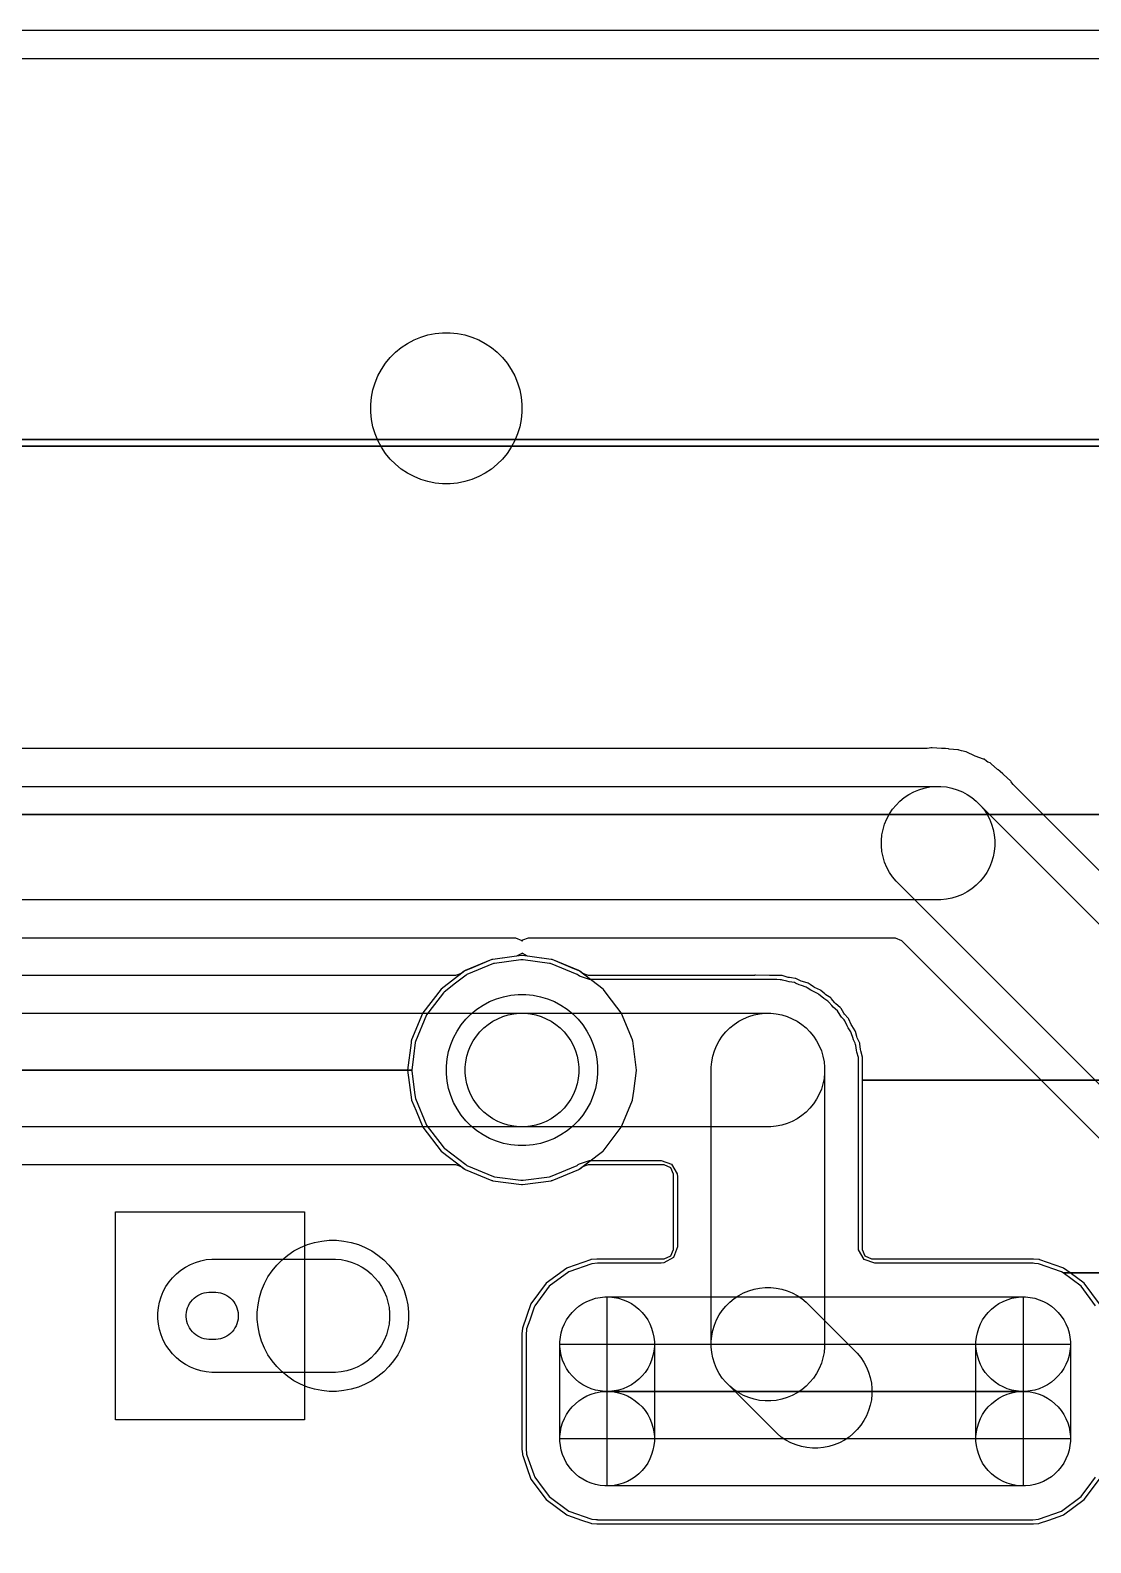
# Model space of a CAD drawing. Extents: x 125179 to 173800, y -108200 to -87800.
# Drawn here: x 154000 to 159607, y -95800 to -87800 of the extents above; entities that cross this region are included whole.
import ezdxf

# ---------------------------------------------------------------- set-up
doc = ezdxf.new("R2010")
doc.units = 0
doc.layers.add('L2D0_Cu1', color=1, linetype='CONTINUOUS')
doc.layers.add('L4D0_Cu2', color=2, linetype='CONTINUOUS')

msp = doc.modelspace()

# ---------------------------------------------------------------- linework, layer by layer
at = {"layer": 'L2D0_Cu1'}
for points in [[(133877.877, -87950.5), (170121.657, -87950.5)], [(131707.393, -89964.44), (167394.963, -89964.44)], [(167394.963, -89964.44), (131707.393, -89964.44)], [(160275.833, -92868.019), (159197.45, -91789.636), (159190.657, -91781.135), (159186.931, -91775.23), (159185.07, -91772.28), (159143.619, -91735.672), (159141.407, -91733.593), (159128.494, -91720.68), (159127.103, -91719.637), (159127.092, -91719.628), (159117.842, -91712.696), (159114.792, -91710.213), (159080.231, -91679.69), (159077.612, -91677.377), (159074.452, -91675.893), (159074.45, -91675.892), (159063.689, -91670.84), (159055.135, -91665.7), (159042.824, -91656.474), (159039.558, -91655.25), (159039.557, -91655.249), (158996.371, -91639.059), (158992.748, -91637.532), (158950.996, -91617.93), (158950.995, -91617.93), (158947.837, -91616.447), (158938.682, -91615.022), (158932.642, -91614.081), (158922.982, -91611.546), (158911.852, -91607.374), (158911.848, -91607.373), (158908.58, -91606.148), (158905.103, -91605.89), (158905.1, -91605.889), (158859.103, -91602.471), (158855.198, -91602.023), (158838.991, -91599.5), (158820.929, -91599.5), (158817.298, -91599.365), (158769.095, -91595.783), (158769.094, -91595.783), (158765.608, -91595.524), (158762.188, -91596.254), (158752.041, -91598.42), (158741.812, -91599.5), (147000.514, -91599.5)], [(146285.262, -91800), (158814.738, -91800), (158844.072, -91802.889), (158872.982, -91808.64), (158901.189, -91817.196), (158928.421, -91828.476), (158954.417, -91842.371), (158978.925, -91858.747), (159001.711, -91877.447), (159022.553, -91898.289), (159041.253, -91921.075), (159057.629, -91945.583), (159071.524, -91971.579), (159082.804, -91998.811), (159091.36, -92027.018), (159097.111, -92055.928), (159100, -92085.262), (159100, -92114.738), (159097.111, -92144.072), (159091.36, -92172.982), (159082.804, -92201.189), (159071.524, -92228.421), (159057.629, -92254.417), (159041.253, -92278.925), (159022.553, -92301.711), (159001.711, -92322.553), (158978.925, -92341.253), (158954.417, -92357.629), (158928.421, -92371.524), (158901.189, -92382.804), (158872.982, -92391.36), (158844.072, -92397.111), (158814.738, -92400), (146285.262, -92400)], [(161198.289, -94922.553), (158577.447, -92301.711), (158558.747, -92278.925), (158542.371, -92254.417), (158528.476, -92228.421), (158517.196, -92201.189), (158508.64, -92172.982), (158502.889, -92144.072), (158500, -92114.738), (158500, -92085.262), (158502.889, -92055.928), (158508.64, -92027.018), (158517.196, -91998.811), (158528.476, -91971.579), (158542.371, -91945.583), (158558.747, -91921.075), (158577.447, -91898.289), (158598.289, -91877.447), (158621.075, -91858.747), (158645.583, -91842.371), (158671.579, -91828.476), (158698.811, -91817.196), (158727.018, -91808.64), (158755.928, -91802.889), (158785.262, -91800), (158814.738, -91800), (158844.072, -91802.889), (158872.982, -91808.64), (158901.189, -91817.196), (158928.421, -91828.476), (158954.417, -91842.371), (158978.925, -91858.747), (159001.711, -91877.447), (161622.553, -94498.289)], [(147099.5, -92600.5), (156565.021, -92600.5), (156599.669, -92614.852), (156600.939, -92617.919), (156605.15, -92610.626), (156634.979, -92600.5), (158572.39, -92600.5), (158607.038, -92614.852), (160885.148, -94892.962), (160899.5, -94927.61), (160899.5, -96749.201)], [(153899.018, -93800.5), (156249.201, -93800.5), (156279.03, -93810.626), (156294.609, -93822.58), (156294.613, -93822.582), (156297.159, -93824.536), (156300.124, -93825.764), (156440.272, -93883.816), (156440.276, -93883.817), (156443.238, -93885.044), (156446.419, -93885.463), (156446.42, -93885.463), (156596.817, -93905.263), (156600, -93905.682), (156603.183, -93905.263), (156753.58, -93885.463), (156753.581, -93885.463), (156756.762, -93885.044), (156759.724, -93883.817), (156759.728, -93883.816), (156899.875, -93825.765), (156899.878, -93825.763), (156902.841, -93824.536), (157018.686, -93735.645), (157025.733, -93730.238), (157028.282, -93728.282), (157124.536, -93602.841), (157127.866, -93594.802), (157183.816, -93459.728), (157183.817, -93459.724), (157185.044, -93456.762), (157190.954, -93411.875), (157205.263, -93303.183), (157205.682, -93300), (157187.236, -93159.89), (157185.463, -93146.42), (157185.463, -93146.419), (157185.044, -93143.238), (157183.817, -93140.276), (157183.816, -93140.272), (157125.765, -93000.125), (157125.763, -93000.122), (157124.536, -92997.159), (157050.788, -92901.048), (157030.238, -92874.267), (157028.282, -92871.718), (156902.841, -92775.464), (156899.878, -92774.237), (156899.875, -92774.235), (156759.728, -92716.184), (156759.724, -92716.183), (156756.762, -92714.956), (156753.581, -92714.537), (156753.58, -92714.537), (156628.583, -92698.081), (156600.592, -92681.92), (156599.669, -92684.148), (156571.417, -92698.081), (156446.42, -92714.537), (156446.419, -92714.537), (156443.238, -92714.956), (156440.276, -92716.183), (156440.272, -92716.184), (156329.002, -92762.274), (156297.159, -92775.464), (156294.613, -92777.418), (156294.609, -92777.42), (156279.03, -92789.374), (156249.201, -92799.5), (153661.58, -92799.5)], [(153585.262, -93000), (156614.738, -93000), (156644.072, -93002.889), (156672.982, -93008.64), (156701.189, -93017.196), (156728.421, -93028.476), (156754.417, -93042.371), (156778.925, -93058.747), (156801.711, -93077.447), (156822.553, -93098.289), (156841.253, -93121.075), (156857.629, -93145.583), (156871.524, -93171.579), (156882.804, -93198.811), (156891.36, -93227.018), (156897.111, -93255.928), (156900, -93285.262), (156900, -93314.738), (156897.111, -93344.072), (156891.36, -93372.982), (156882.804, -93401.189), (156871.524, -93428.421), (156857.629, -93454.417), (156841.253, -93478.925), (156822.553, -93501.711), (156801.711, -93522.553), (156778.925, -93541.253), (156754.417, -93557.629), (156728.421, -93571.524), (156701.189, -93582.804), (156672.982, -93591.36), (156644.072, -93597.111), (156614.738, -93600), (153585.262, -93600)]]:
    msp.add_lwpolyline(points, dxfattribs=at)
for points in [[(156180.373, -90199.518), (156141.308, -90195.671), (156102.808, -90188.013), (156065.244, -90176.618), (156028.978, -90161.596), (155994.359, -90143.091), (155961.72, -90121.283), (155931.376, -90096.38), (155903.62, -90068.624), (155878.717, -90038.28), (155856.909, -90005.641), (155838.404, -89971.022), (155823.382, -89934.756), (155811.987, -89897.192), (155804.329, -89858.692), (155800.482, -89819.627), (155800.482, -89780.373), (155804.329, -89741.308), (155811.987, -89702.808), (155823.382, -89665.244), (155838.404, -89628.978), (155856.909, -89594.359), (155878.717, -89561.72), (155903.62, -89531.376), (155931.376, -89503.62), (155961.72, -89478.717), (155994.359, -89456.909), (156028.978, -89438.404), (156065.244, -89423.382), (156102.808, -89411.987), (156141.308, -89404.329), (156180.373, -89400.482), (156219.627, -89400.482), (156258.692, -89404.329), (156297.192, -89411.987), (156334.756, -89423.382), (156371.022, -89438.404), (156405.641, -89456.909), (156438.28, -89478.717), (156468.624, -89503.62), (156496.38, -89531.376), (156521.283, -89561.72), (156543.091, -89594.359), (156561.596, -89628.978), (156576.618, -89665.244), (156588.013, -89702.808), (156595.671, -89741.308), (156599.518, -89780.373), (156599.518, -89819.627), (156595.671, -89858.692), (156588.013, -89897.192), (156576.618, -89934.756), (156561.596, -89971.022), (156543.091, -90005.641), (156521.283, -90038.28), (156496.38, -90068.624), (156468.624, -90096.38), (156438.28, -90121.283), (156405.641, -90143.091), (156371.022, -90161.596), (156334.756, -90176.618), (156297.192, -90188.013), (156258.692, -90195.671), (156219.627, -90199.518)], [(156580.373, -93699.518), (156541.308, -93695.671), (156502.808, -93688.013), (156465.244, -93676.618), (156428.978, -93661.596), (156394.359, -93643.091), (156361.72, -93621.283), (156331.376, -93596.38), (156303.62, -93568.624), (156278.717, -93538.28), (156256.909, -93505.641), (156238.404, -93471.022), (156223.382, -93434.756), (156211.987, -93397.192), (156204.329, -93358.692), (156200.482, -93319.627), (156200.482, -93280.373), (156204.329, -93241.308), (156211.987, -93202.808), (156223.382, -93165.244), (156238.404, -93128.978), (156256.909, -93094.359), (156278.717, -93061.72), (156303.62, -93031.376), (156331.376, -93003.62), (156361.72, -92978.717), (156394.359, -92956.909), (156428.978, -92938.404), (156465.244, -92923.382), (156502.808, -92911.987), (156541.308, -92904.329), (156580.373, -92900.482), (156619.627, -92900.482), (156658.692, -92904.329), (156697.192, -92911.987), (156734.756, -92923.382), (156771.022, -92938.404), (156805.641, -92956.909), (156838.28, -92978.717), (156868.624, -93003.62), (156896.38, -93031.376), (156921.283, -93061.72), (156943.091, -93094.359), (156961.596, -93128.978), (156976.618, -93165.244), (156988.013, -93202.808), (156995.671, -93241.308), (156999.518, -93280.373), (156999.518, -93319.627), (156995.671, -93358.692), (156988.013, -93397.192), (156976.618, -93434.756), (156961.596, -93471.022), (156943.091, -93505.641), (156921.283, -93538.28), (156896.38, -93568.624), (156868.624, -93596.38), (156838.28, -93621.283), (156805.641, -93643.091), (156771.022, -93661.596), (156734.756, -93676.618), (156697.192, -93688.013), (156658.692, -93695.671), (156619.627, -93699.518)], [(154450, -95150), (154450, -94050), (155450, -94050), (155450, -95150)], [(155580.373, -94999.518), (155541.308, -94995.671), (155502.808, -94988.013), (155465.244, -94976.618), (155428.978, -94961.596), (155394.359, -94943.091), (155361.72, -94921.283), (155331.376, -94896.38), (155303.62, -94868.624), (155278.717, -94838.28), (155256.909, -94805.641), (155238.404, -94771.022), (155223.382, -94734.756), (155211.987, -94697.192), (155204.329, -94658.692), (155200.482, -94619.627), (155200.482, -94580.373), (155204.329, -94541.308), (155211.987, -94502.808), (155223.382, -94465.244), (155238.404, -94428.978), (155256.909, -94394.359), (155278.717, -94361.72), (155303.62, -94331.376), (155331.376, -94303.62), (155361.72, -94278.717), (155394.359, -94256.909), (155428.978, -94238.404), (155465.244, -94223.382), (155502.808, -94211.987), (155541.308, -94204.329), (155580.373, -94200.482), (155619.627, -94200.482), (155658.692, -94204.329), (155697.192, -94211.987), (155734.756, -94223.382), (155771.022, -94238.404), (155805.641, -94256.909), (155838.28, -94278.717), (155868.624, -94303.62), (155896.38, -94331.376), (155921.283, -94361.72), (155943.091, -94394.359), (155961.596, -94428.978), (155976.618, -94465.244), (155988.013, -94502.808), (155995.671, -94541.308), (155999.518, -94580.373), (155999.518, -94619.627), (155995.671, -94658.692), (155988.013, -94697.192), (155976.618, -94734.756), (155961.596, -94771.022), (155943.091, -94805.641), (155921.283, -94838.28), (155896.38, -94868.624), (155868.624, -94896.38), (155838.28, -94921.283), (155805.641, -94943.091), (155771.022, -94961.596), (155734.756, -94976.618), (155697.192, -94988.013), (155658.692, -94995.671), (155619.627, -94999.518)], [(154960.262, -94900), (154930.928, -94897.111), (154902.018, -94891.36), (154873.811, -94882.804), (154846.579, -94871.524), (154820.583, -94857.629), (154796.075, -94841.253), (154773.289, -94822.553), (154752.447, -94801.711), (154733.747, -94778.925), (154717.371, -94754.417), (154703.476, -94728.421), (154692.196, -94701.189), (154683.64, -94672.982), (154677.889, -94644.072), (154675, -94614.738), (154675, -94585.262), (154677.889, -94555.928), (154683.64, -94527.018), (154692.196, -94498.811), (154703.476, -94471.579), (154717.371, -94445.583), (154733.747, -94421.075), (154752.447, -94398.289), (154773.289, -94377.447), (154796.075, -94358.747), (154820.583, -94342.371), (154846.579, -94328.476), (154873.811, -94317.196), (154902.018, -94308.64), (154930.928, -94302.889), (154960.262, -94300), (155614.738, -94300), (155644.072, -94302.889), (155672.982, -94308.64), (155701.189, -94317.196), (155728.421, -94328.476), (155754.417, -94342.371), (155778.925, -94358.747), (155801.711, -94377.447), (155822.553, -94398.289), (155841.253, -94421.075), (155857.629, -94445.583), (155871.524, -94471.579), (155882.804, -94498.811), (155891.36, -94527.018), (155897.111, -94555.928), (155900, -94585.262), (155900, -94614.738), (155897.111, -94644.072), (155891.36, -94672.982), (155882.804, -94701.189), (155871.524, -94728.421), (155857.629, -94754.417), (155841.253, -94778.925), (155822.553, -94801.711), (155801.711, -94822.553), (155778.925, -94841.253), (155754.417, -94857.629), (155728.421, -94871.524), (155701.189, -94882.804), (155672.982, -94891.36), (155644.072, -94897.111), (155614.738, -94900)], [(154943.859, -94725), (154931.637, -94723.796), (154919.591, -94721.4), (154907.838, -94717.835), (154896.491, -94713.135), (154885.66, -94707.345), (154875.448, -94700.522), (154865.954, -94692.731), (154857.269, -94684.046), (154849.478, -94674.552), (154842.655, -94664.34), (154836.865, -94653.509), (154832.165, -94642.162), (154828.6, -94630.409), (154826.204, -94618.363), (154825, -94606.141), (154825, -94593.859), (154826.204, -94581.637), (154828.6, -94569.591), (154832.165, -94557.838), (154836.865, -94546.491), (154842.655, -94535.66), (154849.478, -94525.448), (154857.269, -94515.954), (154865.954, -94507.269), (154875.448, -94499.478), (154885.66, -94492.655), (154896.491, -94486.865), (154907.838, -94482.165), (154919.591, -94478.6), (154931.637, -94476.204), (154943.859, -94475), (154981.141, -94475), (154993.363, -94476.204), (155005.409, -94478.6), (155017.162, -94482.165), (155028.509, -94486.865), (155039.34, -94492.655), (155049.552, -94499.478), (155059.046, -94507.269), (155067.731, -94515.954), (155075.522, -94525.448), (155082.345, -94535.66), (155088.135, -94546.491), (155092.835, -94557.838), (155096.4, -94569.591), (155098.796, -94581.637), (155100, -94593.859), (155100, -94606.141), (155098.796, -94618.363), (155096.4, -94630.409), (155092.835, -94642.162), (155088.135, -94653.509), (155082.345, -94664.34), (155075.522, -94674.552), (155067.731, -94684.046), (155059.046, -94692.731), (155049.552, -94700.522), (155039.34, -94707.345), (155028.509, -94713.135), (155017.162, -94717.835), (155005.409, -94721.4), (154993.363, -94723.796), (154981.141, -94725)]]:
    msp.add_lwpolyline(points, close=True, dxfattribs=at)
at = {"layer": 'L4D0_Cu2'}
for points in [[(133876.43, -87800.5), (170139.955, -87800.5)], [(133877.877, -87950.5), (170121.657, -87950.5)], [(131707.393, -89964.44), (167394.963, -89964.44)], [(167394.963, -89964.44), (131707.393, -89964.44)], [(131682.576, -90000), (167544.532, -90000)], [(167544.532, -90000), (131682.576, -90000)], [(131687.605, -91948.819), (160521.7, -91948.819)], [(160521.7, -91948.819), (131687.605, -91948.819)], [(166625.76, -94373.096), (159460.65, -94373.096), (159452.678, -94367.208), (159446.58, -94365.066), (159446.577, -94365.065), (159336.137, -94326.281), (159336.136, -94326.281), (159331.162, -94324.534), (159309.468, -94322.483), (159303.214, -94321.892), (159303.21, -94321.892), (159301.181, -94321.7), (158464.8, -94321.7), (158409.199, -94301.463), (158379.614, -94250.221), (158378.3, -94235.2), (158378.3, -93307.788), (158378.302, -93307.26), (158378.576, -93262.369), (158378.747, -93234.42), (158370.504, -93205.578), (158368.047, -93194.07), (158364.669, -93170.477), (158364.668, -93170.474), (158363.795, -93164.377), (158361.243, -93158.763), (158352.816, -93140.228), (158348.389, -93128.198), (158342.79, -93108.607), (158341.098, -93102.687), (158337.813, -93097.481), (158337.812, -93097.478), (158325.088, -93077.312), (158319.502, -93066.959), (158307.088, -93039.656), (158303.065, -93034.987), (158303.063, -93034.984), (158289.77, -93019.557), (158282.145, -93009.253), (158267.989, -92986.817), (158245.508, -92966.962), (158237.24, -92958.592), (158221.681, -92940.535), (158221.677, -92940.531), (158217.656, -92935.865), (158212.488, -92932.515), (158212.483, -92932.511), (158195.397, -92921.437), (158185.183, -92913.685), (158169.918, -92900.203), (158169.917, -92900.202), (158165.298, -92896.123), (158138.135, -92883.37), (158127.857, -92877.661), (158107.858, -92864.698), (158102.687, -92861.346), (158077.269, -92853.744), (158065.302, -92849.174), (158046.861, -92840.516), (158046.856, -92840.515), (158041.279, -92837.896), (158011.639, -92833.281), (158000.166, -92830.685), (157977.326, -92823.855), (157971.424, -92822.09), (157965.267, -92822.052), (157965.264, -92822.052), (157947.538, -92821.944), (157939.251, -92821.894), (157938.227, -92821.851), (157937.258, -92821.7), (157907.788, -92821.7), (157907.26, -92821.698), (157906.938, -92821.696), (157834.42, -92821.253), (157833.218, -92821.597), (157831.699, -92821.7), (156955.992, -92821.7), (156903.335, -92803.826), (156896.144, -92798.308), (156896.143, -92798.307), (156891.645, -92794.856), (156750.967, -92736.585), (156745.348, -92735.845), (156745.347, -92735.845), (156605.621, -92717.45), (156600, -92716.71), (156594.379, -92717.45), (156454.653, -92735.845), (156454.652, -92735.845), (156449.033, -92736.585), (156308.355, -92794.856), (156303.857, -92798.307), (156303.856, -92798.308), (156248.85, -92840.516), (156187.552, -92887.552), (156184.099, -92892.052), (156107.383, -92992.03), (156094.856, -93008.355), (156036.585, -93149.033), (156035.845, -93154.652), (156035.845, -93154.653), (156026.124, -93228.496), (156016.71, -93300), (131691.092, -93300)], [(160499.5, -93353.834), (158400.5, -93353.834), (158400.5, -93308.266), (158400.501, -93307.967), (158400.948, -93234.865), (158400.948, -93234.863), (158400.969, -93231.376), (158391.564, -93198.47), (158390.174, -93191.956), (158385.818, -93161.539), (158385.323, -93158.082), (158377.226, -93140.272), (158372.555, -93129.998), (158370.048, -93123.184), (158362.533, -93096.89), (158362.532, -93096.888), (158361.572, -93093.529), (158343.311, -93064.586), (158340.148, -93058.724), (158327.43, -93030.753), (158325.984, -93027.572), (158323.705, -93024.927), (158323.703, -93024.924), (158305.851, -93004.207), (158301.53, -92998.368), (158286.934, -92975.234), (158286.933, -92975.233), (158285.07, -92972.28), (158282.453, -92969.969), (158282.449, -92969.964), (158259.42, -92949.626), (158254.735, -92944.884), (158234.68, -92921.609), (158232.4, -92918.963), (158206.514, -92902.185), (158200.731, -92897.795), (158180.232, -92879.691), (158177.612, -92877.377), (158146.625, -92862.828), (158140.813, -92859.599), (158123.382, -92848.301), (158112.095, -92840.985), (158082.543, -92832.147), (158075.758, -92829.556), (158050.994, -92817.929), (158050.993, -92817.929), (158047.837, -92816.447), (158044.392, -92815.911), (158044.39, -92815.91), (158025.283, -92812.935), (158014.021, -92811.181), (158007.526, -92809.712), (157974.739, -92799.907), (157941.317, -92799.703), (157939.919, -92799.644), (157938.991, -92799.5), (157908.266, -92799.5), (157907.967, -92799.499), (157834.832, -92799.052), (157834.83, -92799.052), (157831.376, -92799.031), (157830.197, -92799.368), (157828.258, -92799.5), (156950.799, -92799.5), (156920.97, -92789.374), (156905.391, -92777.42), (156905.387, -92777.418), (156902.841, -92775.464), (156870.998, -92762.274), (156759.728, -92716.184), (156759.724, -92716.183), (156756.762, -92714.956), (156753.581, -92714.537), (156753.58, -92714.537), (156603.183, -92694.737), (156600, -92694.318), (156596.817, -92694.737), (156446.42, -92714.537), (156446.419, -92714.537), (156443.238, -92714.956), (156440.276, -92716.183), (156440.272, -92716.184), (156300.125, -92774.235), (156300.122, -92774.237), (156297.159, -92775.464), (156171.718, -92871.718), (156075.464, -92997.159), (156074.237, -93000.122), (156074.235, -93000.125), (156016.184, -93140.272), (156016.183, -93140.276), (156014.956, -93143.238), (156014.537, -93146.419), (156014.537, -93146.42), (156013.361, -93155.35), (155994.318, -93300), (131716.001, -93300)], [(131691.092, -93300), (156016.71, -93300), (156017.45, -93305.621), (156033.914, -93430.675), (156036.585, -93450.967), (156094.856, -93591.645), (156098.307, -93596.143), (156098.308, -93596.144), (156164.796, -93682.792), (156187.552, -93712.448), (156192.052, -93715.901), (156302.315, -93800.509), (156308.355, -93805.144), (156449.033, -93863.415), (156454.652, -93864.155), (156454.653, -93864.155), (156594.379, -93882.55), (156600, -93883.29), (156605.621, -93882.55), (156745.347, -93864.155), (156745.348, -93864.155), (156750.967, -93863.415), (156891.645, -93805.144), (156897.686, -93800.509), (156903.335, -93796.174), (156955.992, -93778.3), (157335.2, -93778.3), (157390.801, -93798.537), (157420.386, -93849.779), (157421.7, -93864.8), (157421.7, -94235.201), (157401.463, -94290.802), (157350.221, -94320.387), (157335.2, -94321.701), (156998.82, -94321.701), (156968.838, -94324.534), (156963.867, -94326.28), (156963.866, -94326.28), (156853.423, -94365.065), (156853.42, -94365.066), (156847.322, -94367.208), (156743.725, -94443.725), (156667.208, -94547.322), (156665.066, -94553.42), (156665.065, -94553.423), (156640.639, -94622.979), (156624.534, -94668.838), (156624.038, -94674.09), (156621.893, -94696.781), (156621.7, -94698.819), (156621.701, -95301.18), (156624.534, -95331.162), (156626.28, -95336.133), (156626.28, -95336.134), (156662.319, -95438.755), (156667.208, -95452.678), (156712.108, -95513.468), (156739.802, -95550.963), (156743.725, -95556.275), (156847.322, -95632.792), (156853.42, -95634.934), (156853.423, -95634.935), (156963.863, -95673.719), (156968.838, -95675.466), (156990.532, -95677.517), (156996.786, -95678.108), (156996.79, -95678.108), (156998.819, -95678.3), (158149.154, -95678.3), (159301.18, -95678.299), (159331.162, -95675.466), (159336.137, -95673.719), (159446.577, -95634.935), (159446.58, -95634.934), (159452.678, -95632.792), (159556.275, -95556.275), (159560.199, -95550.963), (159587.892, -95513.468), (159632.792, -95452.678)], [(131716.001, -93300), (155994.318, -93300), (156014.956, -93456.762), (156016.183, -93459.724), (156016.184, -93459.728), (156039.549, -93516.135), (156075.464, -93602.841), (156171.718, -93728.282), (156297.159, -93824.536), (156300.122, -93825.763), (156300.125, -93825.765), (156440.272, -93883.816), (156440.276, -93883.817), (156443.238, -93885.044), (156446.419, -93885.463), (156446.42, -93885.463), (156596.817, -93905.263), (156600, -93905.682), (156603.183, -93905.263), (156753.58, -93885.463), (156753.581, -93885.463), (156756.762, -93885.044), (156759.724, -93883.817), (156759.728, -93883.816), (156899.876, -93825.764), (156902.841, -93824.536), (156905.387, -93822.582), (156905.391, -93822.58), (156920.97, -93810.626), (156950.799, -93800.5), (157350.5, -93800.5), (157385.148, -93814.852), (157399.5, -93849.5), (157399.5, -94250.5), (157385.148, -94285.148), (157350.5, -94299.5), (156996.166, -94299.5), (156995.027, -94299.608), (156995.02, -94299.608), (156967.603, -94302.2), (156964.631, -94302.481), (156961.812, -94303.471), (156840.278, -94346.15), (156840.277, -94346.151), (156836.816, -94347.366), (156727.85, -94427.85), (156647.366, -94536.816), (156602.481, -94664.631), (156602.2, -94667.603), (156599.675, -94694.318), (156599.5, -94696.166), (156599.5, -95303.834), (156599.608, -95304.973), (156599.608, -95304.98), (156601.965, -95329.906), (156602.481, -95335.369), (156603.471, -95338.188), (156625.762, -95401.663), (156647.366, -95463.184), (156727.85, -95572.15), (156836.816, -95652.634), (156840.277, -95653.849), (156840.278, -95653.85), (156915.02, -95680.097), (156964.631, -95697.519), (156967.603, -95697.8), (156995.02, -95700.392), (156995.027, -95700.392), (156996.166, -95700.5), (159303.834, -95700.5), (159304.973, -95700.392), (159304.98, -95700.392), (159332.397, -95697.8), (159335.369, -95697.519), (159384.98, -95680.097), (159459.722, -95653.85), (159459.723, -95653.849), (159463.184, -95652.634), (159572.15, -95572.15), (159652.634, -95463.184)], [(166624.268, -94372.613), (159497.366, -94372.613), (159463.184, -94347.366), (159459.723, -94346.151), (159459.722, -94346.15), (159338.188, -94303.471), (159335.369, -94302.481), (159332.397, -94302.2), (159304.98, -94299.608), (159304.973, -94299.608), (159303.834, -94299.5), (158449.5, -94299.5), (158414.852, -94285.148), (158400.5, -94250.5), (158400.5, -93353.834), (160499.5, -93353.834)], [(159632.792, -94547.322), (159556.275, -94443.725), (159460.65, -94373.096), (166625.76, -94373.096)], [(159652.634, -94536.816), (159572.15, -94427.85), (159497.366, -94372.613), (166624.268, -94372.613)]]:
    msp.add_lwpolyline(points, dxfattribs=at)
for points in [[(156180.373, -90199.518), (156141.308, -90195.671), (156102.808, -90188.013), (156065.244, -90176.618), (156028.978, -90161.596), (155994.359, -90143.091), (155961.72, -90121.283), (155931.376, -90096.38), (155903.62, -90068.624), (155878.717, -90038.28), (155856.909, -90005.641), (155838.404, -89971.022), (155823.382, -89934.756), (155811.987, -89897.192), (155804.329, -89858.692), (155800.482, -89819.627), (155800.482, -89780.373), (155804.329, -89741.308), (155811.987, -89702.808), (155823.382, -89665.244), (155838.404, -89628.978), (155856.909, -89594.359), (155878.717, -89561.72), (155903.62, -89531.376), (155931.376, -89503.62), (155961.72, -89478.717), (155994.359, -89456.909), (156028.978, -89438.404), (156065.244, -89423.382), (156102.808, -89411.987), (156141.308, -89404.329), (156180.373, -89400.482), (156219.627, -89400.482), (156258.692, -89404.329), (156297.192, -89411.987), (156334.756, -89423.382), (156371.022, -89438.404), (156405.641, -89456.909), (156438.28, -89478.717), (156468.624, -89503.62), (156496.38, -89531.376), (156521.283, -89561.72), (156543.091, -89594.359), (156561.596, -89628.978), (156576.618, -89665.244), (156588.013, -89702.808), (156595.671, -89741.308), (156599.518, -89780.373), (156599.518, -89819.627), (156595.671, -89858.692), (156588.013, -89897.192), (156576.618, -89934.756), (156561.596, -89971.022), (156543.091, -90005.641), (156521.283, -90038.28), (156496.38, -90068.624), (156468.624, -90096.38), (156438.28, -90121.283), (156405.641, -90143.091), (156371.022, -90161.596), (156334.756, -90176.618), (156297.192, -90188.013), (156258.692, -90195.671), (156219.627, -90199.518)], [(156580.373, -93699.518), (156541.308, -93695.671), (156502.808, -93688.013), (156465.244, -93676.618), (156428.978, -93661.596), (156394.359, -93643.091), (156361.72, -93621.283), (156331.376, -93596.38), (156303.62, -93568.624), (156278.717, -93538.28), (156256.909, -93505.641), (156238.404, -93471.022), (156223.382, -93434.756), (156211.987, -93397.192), (156204.329, -93358.692), (156200.482, -93319.627), (156200.482, -93280.373), (156204.329, -93241.308), (156211.987, -93202.808), (156223.382, -93165.244), (156238.404, -93128.978), (156256.909, -93094.359), (156278.717, -93061.72), (156303.62, -93031.376), (156331.376, -93003.62), (156361.72, -92978.717), (156394.359, -92956.909), (156428.978, -92938.404), (156465.244, -92923.382), (156502.808, -92911.987), (156541.308, -92904.329), (156580.373, -92900.482), (156619.627, -92900.482), (156658.692, -92904.329), (156697.192, -92911.987), (156734.756, -92923.382), (156771.022, -92938.404), (156805.641, -92956.909), (156838.28, -92978.717), (156868.624, -93003.62), (156896.38, -93031.376), (156921.283, -93061.72), (156943.091, -93094.359), (156961.596, -93128.978), (156976.618, -93165.244), (156988.013, -93202.808), (156995.671, -93241.308), (156999.518, -93280.373), (156999.518, -93319.627), (156995.671, -93358.692), (156988.013, -93397.192), (156976.618, -93434.756), (156961.596, -93471.022), (156943.091, -93505.641), (156921.283, -93538.28), (156896.38, -93568.624), (156868.624, -93596.38), (156838.28, -93621.283), (156805.641, -93643.091), (156771.022, -93661.596), (156734.756, -93676.618), (156697.192, -93688.013), (156658.692, -93695.671), (156619.627, -93699.518)], [(156585.262, -93600), (156555.928, -93597.111), (156527.018, -93591.36), (156498.811, -93582.804), (156471.579, -93571.524), (156445.583, -93557.629), (156421.075, -93541.253), (156398.289, -93522.553), (156377.447, -93501.711), (156358.747, -93478.925), (156342.371, -93454.417), (156328.476, -93428.421), (156317.196, -93401.189), (156308.64, -93372.982), (156302.889, -93344.072), (156300, -93314.738), (156300, -93285.262), (156302.889, -93255.928), (156308.64, -93227.018), (156317.196, -93198.811), (156328.476, -93171.579), (156342.371, -93145.583), (156358.747, -93121.075), (156377.447, -93098.289), (156398.289, -93077.447), (156421.075, -93058.747), (156445.583, -93042.371), (156471.579, -93028.476), (156498.811, -93017.196), (156527.018, -93008.64), (156555.928, -93002.889), (156585.262, -93000), (157914.738, -93000), (157944.072, -93002.889), (157972.982, -93008.64), (158001.189, -93017.196), (158028.421, -93028.476), (158054.417, -93042.371), (158078.925, -93058.747), (158101.711, -93077.447), (158122.553, -93098.289), (158141.253, -93121.075), (158157.629, -93145.583), (158171.524, -93171.579), (158182.804, -93198.811), (158191.36, -93227.018), (158197.111, -93255.928), (158200, -93285.262), (158200, -93314.738), (158197.111, -93344.072), (158191.36, -93372.982), (158182.804, -93401.189), (158171.524, -93428.421), (158157.629, -93454.417), (158141.253, -93478.925), (158122.553, -93501.711), (158101.711, -93522.553), (158078.925, -93541.253), (158054.417, -93557.629), (158028.421, -93571.524), (158001.189, -93582.804), (157972.982, -93591.36), (157944.072, -93597.111), (157914.738, -93600)], [(157885.262, -95050), (157855.928, -95047.111), (157827.018, -95041.36), (157798.811, -95032.804), (157771.579, -95021.524), (157745.583, -95007.629), (157721.075, -94991.253), (157698.289, -94972.553), (157677.447, -94951.711), (157658.747, -94928.925), (157642.371, -94904.417), (157628.476, -94878.421), (157617.196, -94851.189), (157608.64, -94822.982), (157602.889, -94794.072), (157600, -94764.738), (157600, -93285.262), (157602.889, -93255.928), (157608.64, -93227.018), (157617.196, -93198.811), (157628.476, -93171.579), (157642.371, -93145.583), (157658.747, -93121.075), (157677.447, -93098.289), (157698.289, -93077.447), (157721.075, -93058.747), (157745.583, -93042.371), (157771.579, -93028.476), (157798.811, -93017.196), (157827.018, -93008.64), (157855.928, -93002.889), (157885.262, -93000), (157914.738, -93000), (157944.072, -93002.889), (157972.982, -93008.64), (158001.189, -93017.196), (158028.421, -93028.476), (158054.417, -93042.371), (158078.925, -93058.747), (158101.711, -93077.447), (158122.553, -93098.289), (158141.253, -93121.075), (158157.629, -93145.583), (158171.524, -93171.579), (158182.804, -93198.811), (158191.36, -93227.018), (158197.111, -93255.928), (158200, -93285.262), (158200, -94764.738), (158197.111, -94794.072), (158191.36, -94822.982), (158182.804, -94851.189), (158171.524, -94878.421), (158157.629, -94904.417), (158141.253, -94928.925), (158122.553, -94951.711), (158101.711, -94972.553), (158078.925, -94991.253), (158054.417, -95007.629), (158028.421, -95021.524), (158001.189, -95032.804), (157972.982, -95041.36), (157944.072, -95047.111), (157914.738, -95050)], [(155580.373, -94999.518), (155541.308, -94995.671), (155502.808, -94988.013), (155465.244, -94976.618), (155428.978, -94961.596), (155394.359, -94943.091), (155361.72, -94921.283), (155331.376, -94896.38), (155303.62, -94868.624), (155278.717, -94838.28), (155256.909, -94805.641), (155238.404, -94771.022), (155223.382, -94734.756), (155211.987, -94697.192), (155204.329, -94658.692), (155200.482, -94619.627), (155200.482, -94580.373), (155204.329, -94541.308), (155211.987, -94502.808), (155223.382, -94465.244), (155238.404, -94428.978), (155256.909, -94394.359), (155278.717, -94361.72), (155303.62, -94331.376), (155331.376, -94303.62), (155361.72, -94278.717), (155394.359, -94256.909), (155428.978, -94238.404), (155465.244, -94223.382), (155502.808, -94211.987), (155541.308, -94204.329), (155580.373, -94200.482), (155619.627, -94200.482), (155658.692, -94204.329), (155697.192, -94211.987), (155734.756, -94223.382), (155771.022, -94238.404), (155805.641, -94256.909), (155838.28, -94278.717), (155868.624, -94303.62), (155896.38, -94331.376), (155921.283, -94361.72), (155943.091, -94394.359), (155961.596, -94428.978), (155976.618, -94465.244), (155988.013, -94502.808), (155995.671, -94541.308), (155999.518, -94580.373), (155999.518, -94619.627), (155995.671, -94658.692), (155988.013, -94697.192), (155976.618, -94734.756), (155961.596, -94771.022), (155943.091, -94805.641), (155921.283, -94838.28), (155896.38, -94868.624), (155868.624, -94896.38), (155838.28, -94921.283), (155805.641, -94943.091), (155771.022, -94961.596), (155734.756, -94976.618), (155697.192, -94988.013), (155658.692, -94995.671), (155619.627, -94999.518)], [(158135.262, -95300), (158105.928, -95297.111), (158077.018, -95291.36), (158048.811, -95282.804), (158021.579, -95271.524), (157995.583, -95257.629), (157971.075, -95241.253), (157948.289, -95222.553), (157677.447, -94951.711), (157658.747, -94928.925), (157642.371, -94904.417), (157628.476, -94878.421), (157617.196, -94851.189), (157608.64, -94822.982), (157602.889, -94794.072), (157600, -94764.738), (157600, -94735.262), (157602.889, -94705.928), (157608.64, -94677.018), (157617.196, -94648.811), (157628.476, -94621.579), (157642.371, -94595.583), (157658.747, -94571.075), (157677.447, -94548.289), (157698.289, -94527.447), (157721.075, -94508.747), (157745.583, -94492.371), (157771.579, -94478.476), (157798.811, -94467.196), (157827.018, -94458.64), (157855.928, -94452.889), (157885.262, -94450), (157914.738, -94450), (157944.072, -94452.889), (157972.982, -94458.64), (158001.189, -94467.196), (158028.421, -94478.476), (158054.417, -94492.371), (158078.925, -94508.747), (158101.711, -94527.447), (158372.553, -94798.289), (158391.253, -94821.075), (158407.629, -94845.583), (158421.524, -94871.579), (158432.804, -94898.811), (158441.36, -94927.018), (158447.111, -94955.928), (158450, -94985.262), (158450, -95014.738), (158447.111, -95044.072), (158441.36, -95072.982), (158432.804, -95101.189), (158421.524, -95128.421), (158407.629, -95154.417), (158391.253, -95178.925), (158372.553, -95201.711), (158351.711, -95222.553), (158328.925, -95241.253), (158304.417, -95257.629), (158278.421, -95271.524), (158251.189, -95282.804), (158222.982, -95291.36), (158194.072, -95297.111), (158164.738, -95300)], [(157037.733, -94999.699), (157013.317, -94997.294), (156989.255, -94992.508), (156965.778, -94985.386), (156943.111, -94975.997), (156921.474, -94964.432), (156901.075, -94950.802), (156882.11, -94935.238), (156864.762, -94917.89), (156849.198, -94898.925), (156835.568, -94878.526), (156824.003, -94856.889), (156814.614, -94834.222), (156807.492, -94810.745), (156802.706, -94786.683), (156800.301, -94762.267), (156800.301, -94737.733), (156802.706, -94713.317), (156807.492, -94689.255), (156814.614, -94665.778), (156824.003, -94643.111), (156835.568, -94621.474), (156849.198, -94601.075), (156864.762, -94582.11), (156882.11, -94564.762), (156901.075, -94549.198), (156921.474, -94535.568), (156943.111, -94524.003), (156965.778, -94514.614), (156989.255, -94507.492), (157013.317, -94502.706), (157037.733, -94500.301), (157062.267, -94500.301), (157086.683, -94502.706), (157110.745, -94507.492), (157134.222, -94514.614), (157156.889, -94524.003), (157178.526, -94535.568), (157198.925, -94549.198), (157217.89, -94564.762), (157235.238, -94582.11), (157250.802, -94601.075), (157264.432, -94621.474), (157275.997, -94643.111), (157285.386, -94665.778), (157292.508, -94689.255), (157297.294, -94713.317), (157299.699, -94737.733), (157299.699, -94762.267), (157297.294, -94786.683), (157292.508, -94810.745), (157285.386, -94834.222), (157275.997, -94856.889), (157264.432, -94878.526), (157250.802, -94898.925), (157235.238, -94917.89), (157217.89, -94935.238), (157198.925, -94950.802), (157178.526, -94964.432), (157156.889, -94975.997), (157134.222, -94985.386), (157110.745, -94992.508), (157086.683, -94997.294), (157062.267, -94999.699)], [(157050, -95000), (157050, -94500), (159250, -94500), (159250, -95000)], [(159237.733, -94999.699), (159213.317, -94997.294), (159189.255, -94992.508), (159165.778, -94985.386), (159143.111, -94975.997), (159121.474, -94964.432), (159101.075, -94950.802), (159082.11, -94935.238), (159064.762, -94917.89), (159049.198, -94898.925), (159035.568, -94878.526), (159024.003, -94856.889), (159014.614, -94834.222), (159007.492, -94810.745), (159002.706, -94786.683), (159000.301, -94762.267), (159000.301, -94737.733), (159002.706, -94713.317), (159007.492, -94689.255), (159014.614, -94665.778), (159024.003, -94643.111), (159035.568, -94621.474), (159049.198, -94601.075), (159064.762, -94582.11), (159082.11, -94564.762), (159101.075, -94549.198), (159121.474, -94535.568), (159143.111, -94524.003), (159165.778, -94514.614), (159189.255, -94507.492), (159213.317, -94502.706), (159237.733, -94500.301), (159262.267, -94500.301), (159286.683, -94502.706), (159310.745, -94507.492), (159334.222, -94514.614), (159356.889, -94524.003), (159378.526, -94535.568), (159398.925, -94549.198), (159417.89, -94564.762), (159435.238, -94582.11), (159450.802, -94601.075), (159464.432, -94621.474), (159475.997, -94643.111), (159485.386, -94665.778), (159492.508, -94689.255), (159497.294, -94713.317), (159499.699, -94737.733), (159499.699, -94762.267), (159497.294, -94786.683), (159492.508, -94810.745), (159485.386, -94834.222), (159475.997, -94856.889), (159464.432, -94878.526), (159450.802, -94898.925), (159435.238, -94917.89), (159417.89, -94935.238), (159398.925, -94950.802), (159378.526, -94964.432), (159356.889, -94975.997), (159334.222, -94985.386), (159310.745, -94992.508), (159286.683, -94997.294), (159262.267, -94999.699)], [(156800, -95250), (156800, -94750), (157300, -94750), (157300, -95250)], [(157050, -95250), (157050, -94750), (159250, -94750), (159250, -95250)], [(159000, -95250), (159000, -94750), (159500, -94750), (159500, -95250)], [(157037.733, -95499.699), (157013.317, -95497.294), (156989.255, -95492.508), (156965.778, -95485.386), (156943.111, -95475.997), (156921.474, -95464.432), (156901.075, -95450.802), (156882.11, -95435.238), (156864.762, -95417.89), (156849.198, -95398.925), (156835.568, -95378.526), (156824.003, -95356.889), (156814.614, -95334.222), (156807.492, -95310.745), (156802.706, -95286.683), (156800.301, -95262.267), (156800.301, -95237.733), (156802.706, -95213.317), (156807.492, -95189.255), (156814.614, -95165.778), (156824.003, -95143.111), (156835.568, -95121.474), (156849.198, -95101.075), (156864.762, -95082.11), (156882.11, -95064.762), (156901.075, -95049.198), (156921.474, -95035.568), (156943.111, -95024.003), (156965.778, -95014.614), (156989.255, -95007.492), (157013.317, -95002.706), (157037.733, -95000.301), (157062.267, -95000.301), (157086.683, -95002.706), (157110.745, -95007.492), (157134.222, -95014.614), (157156.889, -95024.003), (157178.526, -95035.568), (157198.925, -95049.198), (157217.89, -95064.762), (157235.238, -95082.11), (157250.802, -95101.075), (157264.432, -95121.474), (157275.997, -95143.111), (157285.386, -95165.778), (157292.508, -95189.255), (157297.294, -95213.317), (157299.699, -95237.733), (157299.699, -95262.267), (157297.294, -95286.683), (157292.508, -95310.745), (157285.386, -95334.222), (157275.997, -95356.889), (157264.432, -95378.526), (157250.802, -95398.925), (157235.238, -95417.89), (157217.89, -95435.238), (157198.925, -95450.802), (157178.526, -95464.432), (157156.889, -95475.997), (157134.222, -95485.386), (157110.745, -95492.508), (157086.683, -95497.294), (157062.267, -95499.699)], [(157050, -95500), (157050, -95000), (159250, -95000), (159250, -95500)], [(159237.733, -95499.699), (159213.317, -95497.294), (159189.255, -95492.508), (159165.778, -95485.386), (159143.111, -95475.997), (159121.474, -95464.432), (159101.075, -95450.802), (159082.11, -95435.238), (159064.762, -95417.89), (159049.198, -95398.925), (159035.568, -95378.526), (159024.003, -95356.889), (159014.614, -95334.222), (159007.492, -95310.745), (159002.706, -95286.683), (159000.301, -95262.267), (159000.301, -95237.733), (159002.706, -95213.317), (159007.492, -95189.255), (159014.614, -95165.778), (159024.003, -95143.111), (159035.568, -95121.474), (159049.198, -95101.075), (159064.762, -95082.11), (159082.11, -95064.762), (159101.075, -95049.198), (159121.474, -95035.568), (159143.111, -95024.003), (159165.778, -95014.614), (159189.255, -95007.492), (159213.317, -95002.706), (159237.733, -95000.301), (159262.267, -95000.301), (159286.683, -95002.706), (159310.745, -95007.492), (159334.222, -95014.614), (159356.889, -95024.003), (159378.526, -95035.568), (159398.925, -95049.198), (159417.89, -95064.762), (159435.238, -95082.11), (159450.802, -95101.075), (159464.432, -95121.474), (159475.997, -95143.111), (159485.386, -95165.778), (159492.508, -95189.255), (159497.294, -95213.317), (159499.699, -95237.733), (159499.699, -95262.267), (159497.294, -95286.683), (159492.508, -95310.745), (159485.386, -95334.222), (159475.997, -95356.889), (159464.432, -95378.526), (159450.802, -95398.925), (159435.238, -95417.89), (159417.89, -95435.238), (159398.925, -95450.802), (159378.526, -95464.432), (159356.889, -95475.997), (159334.222, -95485.386), (159310.745, -95492.508), (159286.683, -95497.294), (159262.267, -95499.699)]]:
    msp.add_lwpolyline(points, close=True, dxfattribs=at)

doc.saveas('drawing.dxf')
